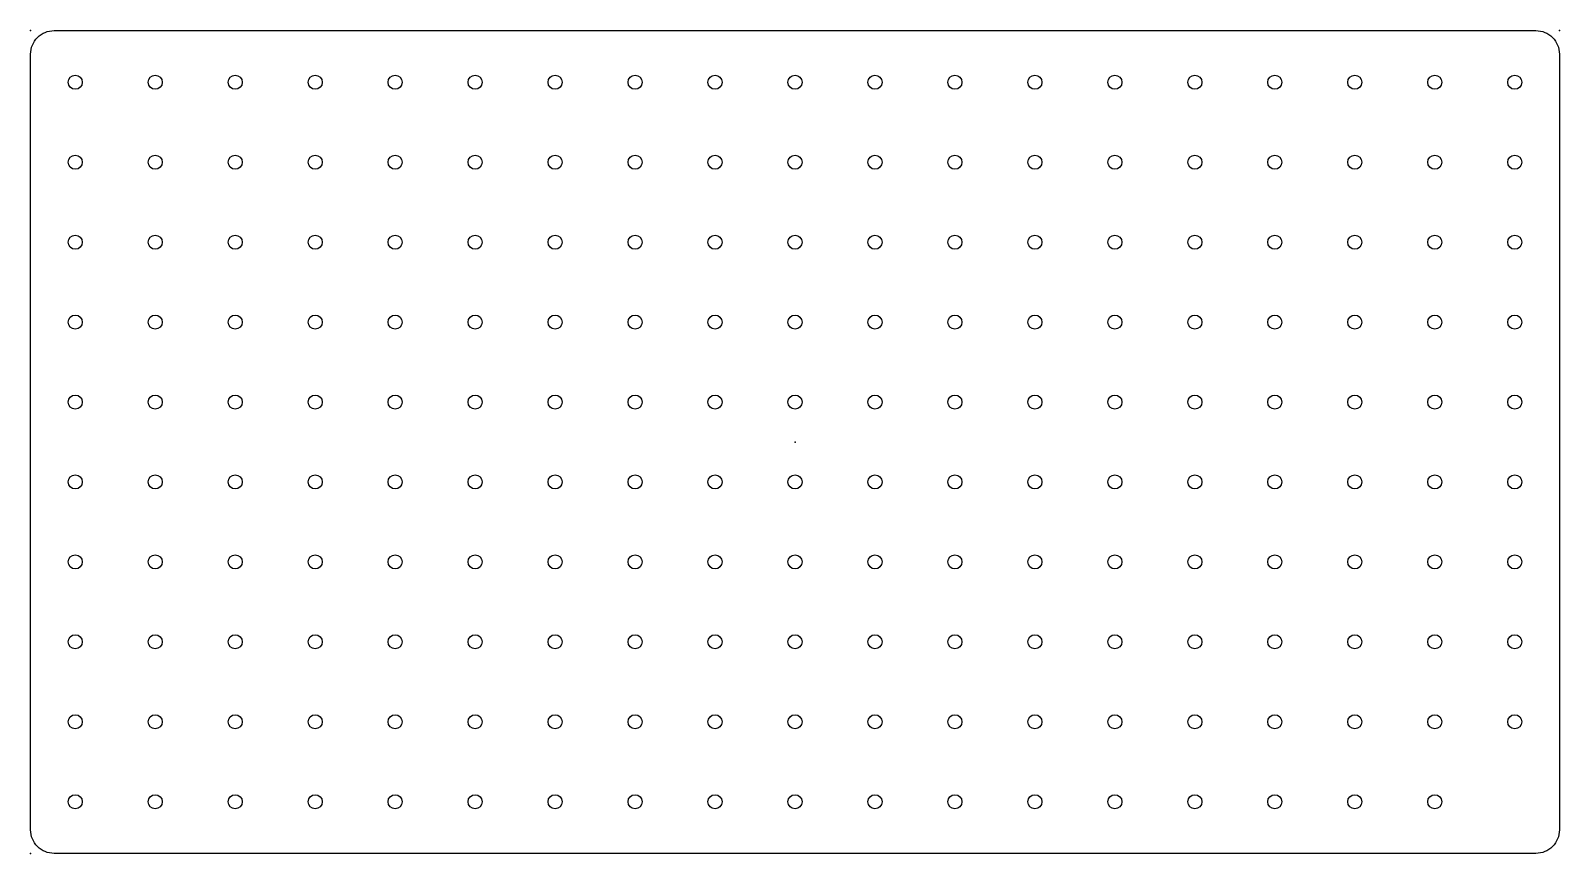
# Model space of a CAD drawing. Header units: inches. Extents: x -12.8 to 12.8, y -6.9 to 6.9.
import ezdxf

# ---------------------------------------------------------------- set-up
doc = ezdxf.new("R2010")
doc.units = ezdxf.units.IN
doc.layers.get('0').update_dxf_attribs({"linetype": 'CONTINUOUS'})

msp = doc.modelspace()

# ---------------------------------------------------------------- linework, layer by layer
msp.add_lwpolyline([(-12.402, 6.89), (12.402, 6.89, -0.414214), (12.795, 6.496), (12.795, -6.496, -0.414214), (12.402, -6.89), (-12.402, -6.89, -0.414214), (-12.795, -6.496), (-12.795, 6.496, -0.414214)], format="xyb", close=True)
for centre in [(-12.047, 6.024), (-10.709, 6.024), (-9.37, 6.024), (-8.031, 6.024), (-6.693, 6.024), (-5.354, 6.024), (-4.016, 6.024), (-2.677, 6.024), (-1.339, 6.024), (0, 6.024), (1.339, 6.024), (2.677, 6.024), (4.016, 6.024), (5.354, 6.024), (6.693, 6.024), (8.031, 6.024), (9.37, 6.024), (10.709, 6.024), (12.047, 6.024), (-12.047, 4.685), (-10.709, 4.685), (-9.37, 4.685), (-8.031, 4.685), (-6.693, 4.685), (-5.354, 4.685), (-4.016, 4.685), (-2.677, 4.685), (-1.339, 4.685), (0, 4.685), (1.339, 4.685), (2.677, 4.685), (4.016, 4.685), (5.354, 4.685), (6.693, 4.685), (8.031, 4.685), (9.37, 4.685), (10.709, 4.685), (12.047, 4.685), (-12.047, 3.346), (-10.709, 3.346), (-9.37, 3.346), (-8.031, 3.346), (-6.693, 3.346), (-5.354, 3.346), (-4.016, 3.346), (-2.677, 3.346), (-1.339, 3.346), (0, 3.346), (1.339, 3.346), (2.677, 3.346), (4.016, 3.346), (5.354, 3.346), (6.693, 3.346), (8.031, 3.346), (9.37, 3.346), (10.709, 3.346), (12.047, 3.346), (-12.047, 2.008), (-10.709, 2.008), (-9.37, 2.008), (-8.031, 2.008), (-6.693, 2.008), (-5.354, 2.008), (-4.016, 2.008), (-2.677, 2.008), (-1.339, 2.008), (0, 2.008), (1.339, 2.008), (2.677, 2.008), (4.016, 2.008), (5.354, 2.008), (6.693, 2.008), (8.031, 2.008), (9.37, 2.008), (10.709, 2.008), (12.047, 2.008), (-12.047, 0.669), (-10.709, 0.669), (-9.37, 0.669), (-8.031, 0.669), (-6.693, 0.669), (-5.354, 0.669), (-4.016, 0.669), (-2.677, 0.669), (-1.339, 0.669), (0, 0.669), (1.339, 0.669), (2.677, 0.669), (4.016, 0.669), (5.354, 0.669), (6.693, 0.669), (8.031, 0.669), (9.37, 0.669), (10.709, 0.669), (12.047, 0.669), (-12.047, -0.669), (-10.709, -0.669), (-9.37, -0.669), (-8.031, -0.669), (-6.693, -0.669), (-5.354, -0.669), (-4.016, -0.669), (-2.677, -0.669), (-1.339, -0.669), (0, -0.669), (1.339, -0.669), (2.677, -0.669), (4.016, -0.669), (5.354, -0.669), (6.693, -0.669), (8.031, -0.669), (9.37, -0.669), (10.709, -0.669), (12.047, -0.669), (-12.047, -2.008), (-10.709, -2.008), (-9.37, -2.008), (-8.031, -2.008), (-6.693, -2.008), (-5.354, -2.008), (-4.016, -2.008), (-2.677, -2.008), (-1.339, -2.008), (0, -2.008), (1.339, -2.008), (2.677, -2.008), (4.016, -2.008), (5.354, -2.008), (6.693, -2.008), (8.031, -2.008), (9.37, -2.008), (10.709, -2.008), (12.047, -2.008), (-12.047, -3.346), (-10.709, -3.346), (-9.37, -3.346), (-8.031, -3.346), (-6.693, -3.346), (-5.354, -3.346), (-4.016, -3.346), (-2.677, -3.346), (-1.339, -3.346), (0, -3.346), (1.339, -3.346), (2.677, -3.346), (4.016, -3.346), (5.354, -3.346), (6.693, -3.346), (8.031, -3.346), (9.37, -3.346), (10.709, -3.346), (12.047, -3.346), (-12.047, -4.685), (-10.709, -4.685), (-9.37, -4.685), (-8.031, -4.685), (-6.693, -4.685), (-5.354, -4.685), (-4.016, -4.685), (-2.677, -4.685), (-1.339, -4.685), (0, -4.685), (1.339, -4.685), (2.677, -4.685), (4.016, -4.685), (5.354, -4.685), (6.693, -4.685), (8.031, -4.685), (9.37, -4.685), (10.709, -4.685), (12.047, -4.685), (-12.047, -6.024), (-10.709, -6.024), (-9.37, -6.024), (-8.031, -6.024), (-6.693, -6.024), (-5.354, -6.024), (-4.016, -6.024), (-2.677, -6.024), (-1.339, -6.024), (0, -6.024), (1.339, -6.024), (2.677, -6.024), (4.016, -6.024), (5.354, -6.024), (6.693, -6.024), (8.031, -6.024), (9.37, -6.024), (10.709, -6.024)]:
    msp.add_circle(centre, 0.118)
for p in [(-12.795, 6.89), (12.795, 6.89), (0, 0), (-12.795, -6.89)]:
    msp.add_point(p)

doc.saveas('drawing.dxf')
